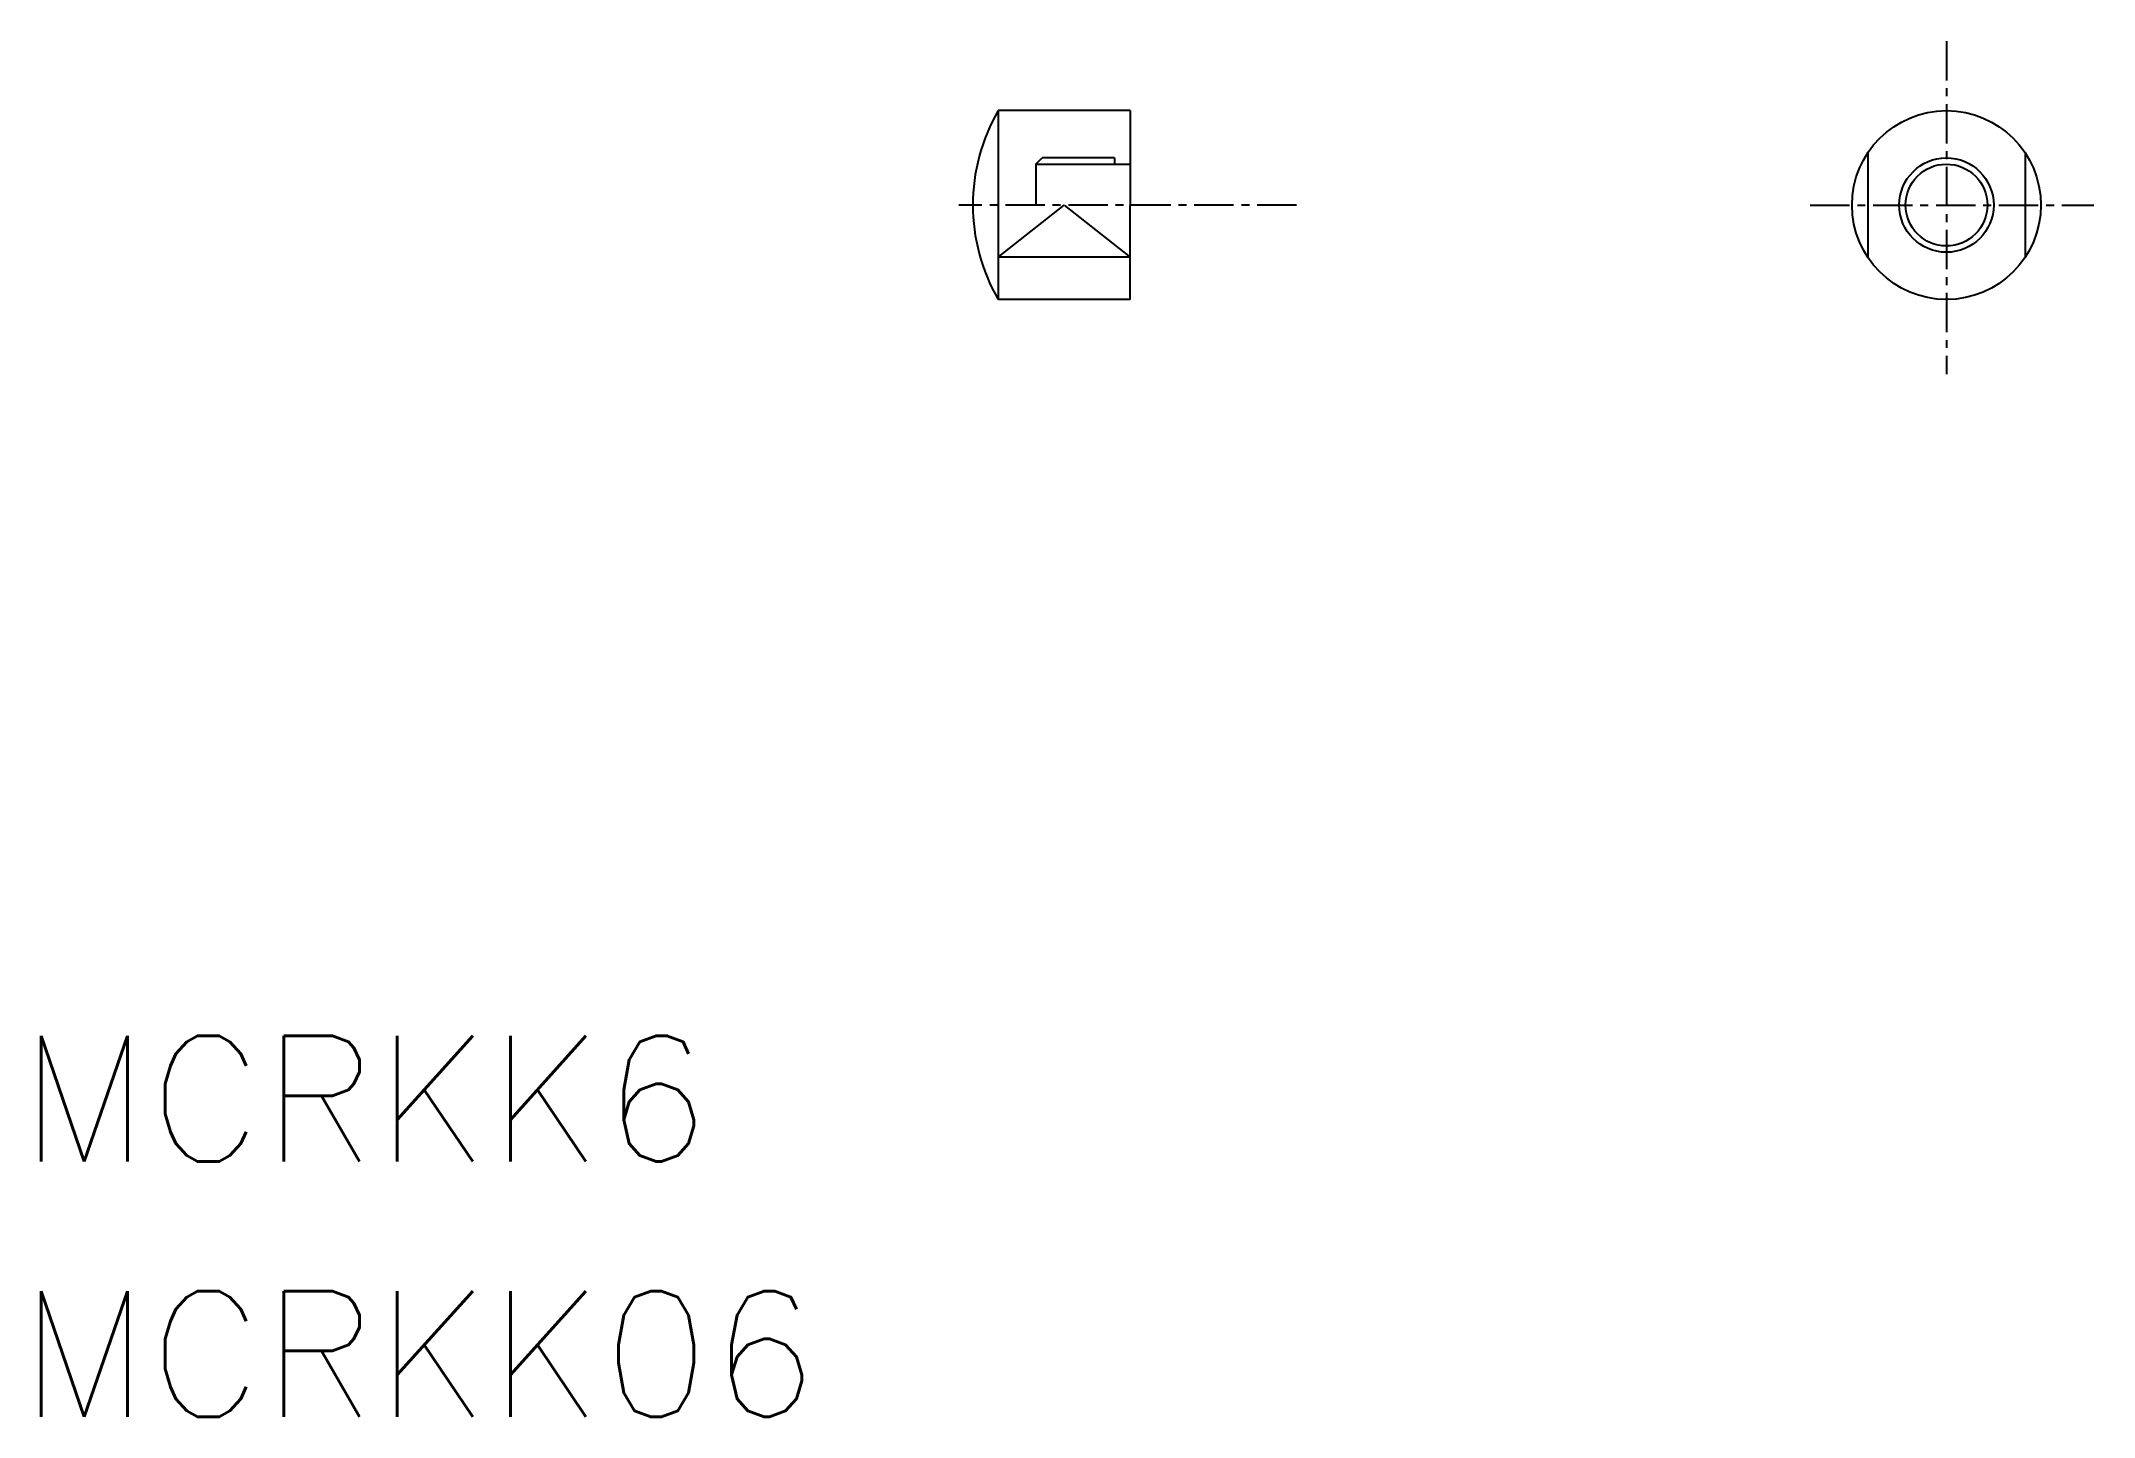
# Model space of a CAD drawing. Extents: x -160 to -94.8, y 1542.5 to 1586.2.
import ezdxf

# ---------------------------------------------------------------- set-up
doc = ezdxf.new("R2010")
doc.units = 0
doc.linetypes.add('CENTER', pattern=[2, 1.25, -0.25, 0.25, -0.25])
doc.layers.get('0').update_dxf_attribs({"linetype": 'CONTINUOUS'})
doc.layers.add('CENTER', color=1, linetype='CENTER')
doc.styles.get("Standard").update_dxf_attribs({"font": 'txt.shx', "bigfont": 'bigfont.shx'})

msp = doc.modelspace()

# ---------------------------------------------------------------- linework, layer by layer
at = {"linetype": 'CONTINUOUS'}
for p, q in [((-125.408, 1584.017), (-129.604, 1584.017)), ((-125.408, 1584.017), (-125.408, 1582.517)), ((-125.408, 1584.017), (-125.408, 1581.017)), ((-101.971, 1582.675), (-101.971, 1579.358)), ((-96.971, 1582.675), (-96.971, 1579.358)), ((-125.408, 1578.017), (-125.408, 1581.017)), ((-125.408, 1579.358), (-129.604, 1579.358)), ((-125.408, 1578.017), (-129.604, 1578.017))]:
    msp.add_line(p, q, dxfattribs=at)
at = {"color": 7, "linetype": 'CONTINUOUS'}
for p, q in [((-129.604, 1584.017), (-129.604, 1578.017)), ((-128.408, 1582.317), (-128.208, 1582.517)), ((-125.908, 1582.517), (-128.208, 1582.517)), ((-125.908, 1582.517), (-125.908, 1582.317)), ((-128.408, 1582.317), (-128.408, 1581.017)), ((-125.908, 1582.317), (-125.408, 1582.317))]:
    msp.add_line(p, q, dxfattribs=at)
at = {"color": 3, "linetype": 'CONTINUOUS'}
for p, q in [((-128.408, 1582.317), (-125.908, 1582.317)), ((-129.604, 1579.358), (-127.506, 1581.017)), ((-127.506, 1581.017), (-125.408, 1579.358))]:
    msp.add_line(p, q, dxfattribs=at)
at = {"color": 7, "linetype": 'CONTINUOUS'}
msp.add_circle((-99.471, 1581.017), 3, dxfattribs=at)
at = {"color": 3, "linetype": 'CONTINUOUS'}
msp.add_circle((-99.471, 1581.017), 1.5, dxfattribs=at)
at = {"linetype": 'CONTINUOUS'}
msp.add_circle((-99.471, 1581.017), 1.3, dxfattribs=at)
at = {"color": 7, "linetype": 'CONTINUOUS'}
msp.add_arc((-124.408, 1581.017), 6, 150, 210, dxfattribs=at)
at = {"layer": 'CENTER', "color": 1, "linetype": 'CENTER'}
for p, q in [((-99.471, 1586.227), (-99.471, 1575.645)), ((-120.122, 1581.017), (-130.856, 1581.017)), ((-103.803, 1581.017), (-94.785, 1581.017))]:
    msp.add_line(p, q, dxfattribs=at)

# ---------------------------------------------------------------- texts
for s, p in [('MCRKK6', (-160.701, 1550.628)), ('MCRKK06', (-160.701, 1542.518))]:
    msp.add_text(s, height=4).set_placement(p)

doc.saveas('drawing.dxf')
